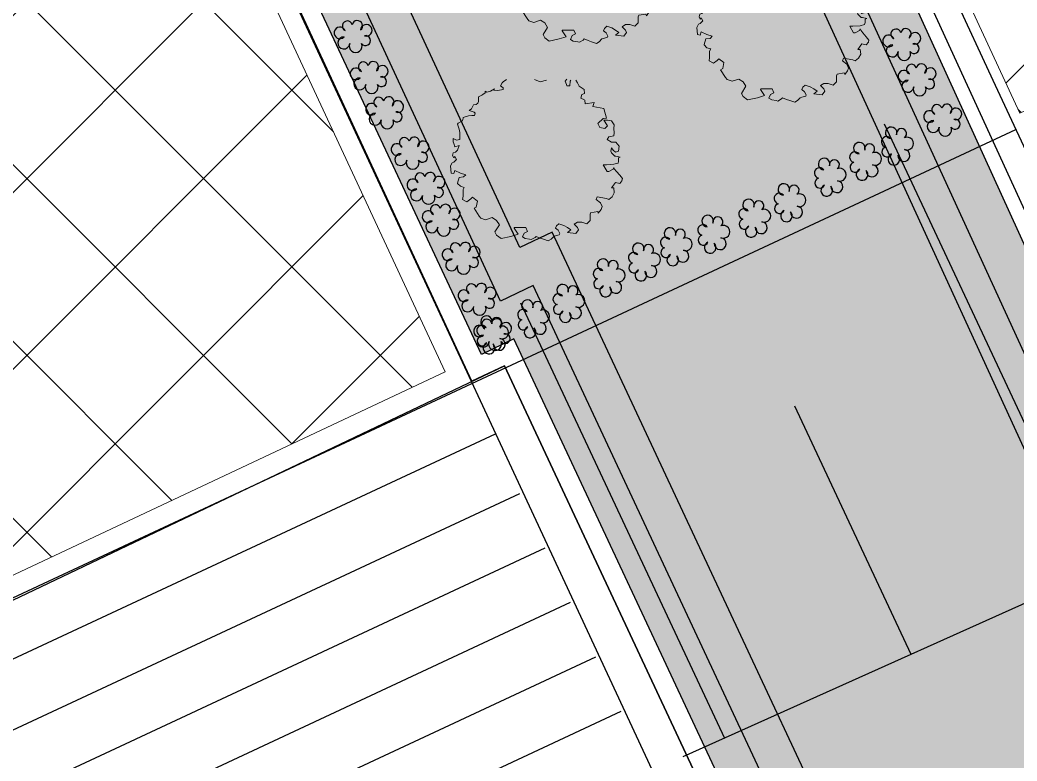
# Model space of a CAD drawing. Header units: millimetres. Extents: x 5637 to 6048, y 3385 to 3927.
# Drawn here: x 5872.803 to 5877.791, y 3602.655 to 3606.36 of the extents above; entities that cross this region are included whole.
import ezdxf

# ---------------------------------------------------------------- set-up
doc = ezdxf.new("R2010")
doc.units = ezdxf.units.MM
for name, color, linetype, lineweight in [('hatch', 253, 'Continuous', 13), ('project gr', 250, 'Continuous', 30), ('road', 19, 'Continuous', 30), ('trees new', 7, 'Continuous', 20)]:
    doc.layers.add(name, color=color, linetype=linetype, lineweight=lineweight)
doc.layers.add('plants1', color=7, linetype='Continuous', true_color=0x89ee5d)
pattern_1 = [(45, (2816.3681, -1263.7476), (-0.265165043, 0.265165043), []), (135, (2816.3681, -1263.7476), (-0.79549513, 0.265165043), [0.9375, -0.5625])]
pattern_2 = [(45, (2816.3681, -1263.7476), (-0.44194174, 0.44194174), []), (135, (2816.3681, -1263.7476), (-0.44194174, -0.44194174), [])]

# ---------------------------------------------------------------- blocks, each defined once
blk = doc.blocks.new('кк')
at = {"layer": 'trees new', "lineweight": 20}
h = blk.add_hatch(color=20, dxfattribs=at)
h.set_gradient(color1=(244, 26, 106), rotation=225, one_color=1, tint=1, name='SPHERICAL')
h.paths.add_polyline_path([(2711.9807, 4656.4819), (2711.9889, 4656.4709), (2711.9999, 4656.4599), (2712.0164, 4656.4654), (2712.0191, 4656.4901), (2712.0026, 4656.5094), (2711.9807, 4656.5094), (2711.9587, 4656.5231), (2711.9669, 4656.5368), (2711.9916, 4656.5423), (2711.9944, 4656.5561), (2711.9916, 4656.5781), (2711.9944, 4656.5973), (2711.9807, 4656.6166), (2711.9614, 4656.6193), (2711.9422, 4656.6193), (2711.9614, 4656.5918), (2711.9477, 4656.5781), (2711.9229, 4656.5836), (2711.9119, 4656.6028), (2711.9394, 4656.6276), (2711.9559, 4656.6303), (2711.942, 4656.6778), (2711.8879, 4656.6888), (2711.8934, 4656.708), (2711.8497, 4656.7012), (2711.8469, 4656.7206), (2711.8267, 4656.7293), (2711.8322, 4656.7485), (2711.846, 4656.754), (2711.8432, 4656.7732), (2711.8185, 4656.7897), (2711.8102, 4656.8062), (2711.802, 4656.82), (2711.7772, 4656.82), (2711.7745, 4656.8145), (2711.7717, 4656.7925), (2711.758, 4656.7925), (2711.7552, 4656.798), (2711.7497, 4656.8145), (2711.758, 4656.8255), (2711.7442, 4656.842), (2711.7195, 4656.8475), (2711.7113, 4656.842), (2711.7003, 4656.8447), (2711.6865, 4656.8585), (2711.6673, 4656.8557), (2711.6563, 4656.82), (2711.6233, 4656.8117), (2711.5958, 4656.8227), (2711.5903, 4656.831), (2711.5601, 4656.8475), (2711.5463, 4656.8475), (2711.5298, 4656.8447), (2711.5298, 4656.842), (2711.5408, 4656.8255), (2711.5436, 4656.8227), (2711.5188, 4656.8282), (2711.5106, 4656.831), (2711.4968, 4656.8282), (2711.4831, 4656.831), (2711.4776, 4656.8255), (2711.4639, 4656.8227), (2711.4584, 4656.8227), (2711.4556, 4656.8227), (2711.4391, 4656.8117), (2711.4336, 4656.8062), (2711.4254, 4656.7925), (2711.4391, 4656.7815), (2711.4391, 4656.7732), (2711.4116, 4656.7677), (2711.3924, 4656.7705), (2711.3951, 4656.776), (2711.3759, 4656.765), (2711.3567, 4656.7595), (2711.3484, 4656.765), (2711.3484, 4656.7568), (2711.3374, 4656.7485), (2711.3319, 4656.7458), (2711.3154, 4656.7375), (2711.3154, 4656.7238), (2711.3154, 4656.7128), (2711.3127, 4656.7045), (2711.3044, 4656.699), (2711.2907, 4656.6963), (2711.2797, 4656.677), (2711.2687, 4656.6688), (2711.2934, 4656.6605), (2711.2989, 4656.655), (2711.2962, 4656.644), (2711.2824, 4656.644), (2711.2659, 4656.6413), (2711.2385, 4656.6331), (2711.2385, 4656.6303), (2711.2357, 4656.6166), (2711.2137, 4656.6056), (2711.211, 4656.6001), (2711.2192, 4656.5753), (2711.222, 4656.5588), (2711.222, 4656.5258), (2711.222, 4656.5231), (2711.2055, 4656.5203), (2711.189, 4656.5286), (2711.189, 4656.5121), (2711.1917, 4656.5039), (2711.1972, 4656.4874), (2711.2192, 4656.4929), (2711.211, 4656.4709), (2711.2, 4656.4599), (2711.189, 4656.4571), (2711.1862, 4656.4434), (2711.1917, 4656.4324), (2711.1972, 4656.4379), (2711.2055, 4656.4241), (2711.1917, 4656.4104), (2711.1835, 4656.4076), (2711.1752, 4656.3912), (2711.178, 4656.3554), (2711.1917, 4656.3527), (2711.1972, 4656.3692), (2711.2247, 4656.3554), (2711.2522, 4656.3472), (2711.2412, 4656.3362), (2711.2192, 4656.3334), (2711.211, 4656.3059), (2711.211, 4656.3032), (2711.2247, 4656.2894), (2711.244, 4656.2839), (2711.2385, 4656.2729), (2711.2385, 4656.24), (2711.2357, 4656.2235), (2711.2577, 4656.2125), (2711.2769, 4656.2262), (2711.2852, 4656.2345), (2711.3099, 4656.2152), (2711.3044, 4656.185), (2711.2934, 4656.1795), (2711.3182, 4656.141), (2711.3264, 4656.13), (2711.3512, 4656.1218), (2711.3841, 4656.1328), (2711.4061, 4656.119), (2711.4199, 4656.097), (2711.3979, 4656.0613), (2711.4061, 4656.0448), (2711.4281, 4656.0283), (2711.4776, 4656.0393), (2711.5133, 4656.0503), (2711.4939, 4656.0805), (2711.4941, 4656.0833), (2711.5518, 4656.0833), (2711.5601, 4656.064), (2711.5436, 4656.0558), (2711.5353, 4656.0365), (2711.5491, 4656.0283), (2711.5711, 4656.0255), (2711.5793, 4656.0228), (2711.5986, 4656.0338), (2711.6041, 4656.0393), (2711.6233, 4656.031), (2711.6398, 4656.0255), (2711.6645, 4656.0173), (2711.6783, 4656.0255), (2711.692, 4656.0393), (2711.7003, 4656.042), (2711.7195, 4656.0475), (2711.7223, 4656.053), (2711.714, 4656.0695), (2711.7003, 4656.0805), (2711.7058, 4656.0915), (2711.7168, 4656.1025), (2711.7415, 4656.0943), (2711.7607, 4656.0833), (2711.7772, 4656.0723), (2711.7607, 4656.0585), (2711.802, 4656.053), (2711.8157, 4656.0723), (2711.8102, 4656.0833), (2711.7937, 4656.0998), (2711.8102, 4656.1108), (2711.8322, 4656.1108), (2711.857, 4656.1025), (2711.8734, 4656.119), (2711.8734, 4656.1492), (2711.8762, 4656.1575), (2711.9119, 4656.163), (2711.9147, 4656.1547), (2711.9284, 4656.174), (2711.9339, 4656.1877), (2711.9257, 4656.207), (2711.9037, 4656.2235), (2711.9092, 4656.2372), (2711.9559, 4656.229), (2711.9669, 4656.2235), (2711.9834, 4656.2372), (2711.9944, 4656.2565), (2711.9916, 4656.2812), (2711.9807, 4656.2812), (2711.9999, 4656.3087), (2712.0219, 4656.3032), (2712.0329, 4656.3169), (2712.0356, 4656.3279), (2712.0219, 4656.3444), (2712.0054, 4656.3637), (2711.9944, 4656.3774), (2711.9916, 4656.3829), (2711.9889, 4656.3747), (2711.9669, 4656.3637), (2711.9587, 4656.3637), (2711.9394, 4656.3966), (2711.9559, 4656.3966), (2711.9916, 4656.3994), (2712.0136, 4656.4049), (2712.0164, 4656.4159), (2712.0164, 4656.4324), (2712.0246, 4656.4351), (2712.0026, 4656.4406), (2711.9971, 4656.4406), (2711.9807, 4656.4571), (2711.9779, 4656.4654)])
edge = h.paths.add_edge_path()
edge.add_line((2711.244, 4656.2839), (2711.2385, 4656.2729))
edge.add_line((2711.2385, 4656.2729), (2711.2385, 4656.24))
edge.add_line((2711.5298, 4656.8447), (2711.5298, 4656.842))
edge.add_line((2711.5463, 4656.8475), (2711.5298, 4656.8447))
edge.add_line((2711.5601, 4656.8475), (2711.5463, 4656.8475))
edge.add_line((2711.5903, 4656.831), (2711.5601, 4656.8475))
edge.add_line((2711.5958, 4656.8227), (2711.5903, 4656.831))
edge.add_line((2711.6233, 4656.8117), (2711.5958, 4656.8227))
edge.add_line((2711.5106, 4656.831), (2711.4968, 4656.8282))
edge.add_line((2711.5188, 4656.8282), (2711.5106, 4656.831))
edge.add_line((2711.5436, 4656.8227), (2711.5188, 4656.8282))
edge.add_line((2711.5408, 4656.8255), (2711.5436, 4656.8227))
edge.add_line((2711.5298, 4656.842), (2711.5408, 4656.8255))
edge.add_line((2711.4556, 4656.8227), (2711.4391, 4656.8117))
edge.add_line((2711.4391, 4656.8117), (2711.4336, 4656.8062))
edge.add_line((2711.4336, 4656.8062), (2711.4254, 4656.7925))
edge.add_line((2711.4254, 4656.7925), (2711.4391, 4656.7815))
edge.add_line((2711.4391, 4656.7815), (2711.4391, 4656.7732))
edge.add_line((2711.4391, 4656.7732), (2711.4116, 4656.7677))
edge.add_line((2711.4116, 4656.7677), (2711.3924, 4656.7705))
edge.add_line((2711.3924, 4656.7705), (2711.3951, 4656.776))
edge.add_line((2711.3951, 4656.776), (2711.3759, 4656.765))
edge.add_line((2711.3759, 4656.765), (2711.3567, 4656.7595))
edge.add_line((2711.3484, 4656.765), (2711.3484, 4656.7568))
edge.add_line((2711.3484, 4656.7568), (2711.3374, 4656.7485))
edge.add_line((2711.3374, 4656.7485), (2711.3319, 4656.7458))
edge.add_line((2711.3319, 4656.7458), (2711.3154, 4656.7375))
edge.add_line((2711.3154, 4656.7375), (2711.3154, 4656.7238))
edge.add_line((2711.3154, 4656.7238), (2711.3154, 4656.7128))
edge.add_line((2711.3154, 4656.7128), (2711.3127, 4656.7045))
edge.add_line((2711.3127, 4656.7045), (2711.3044, 4656.699))
edge.add_line((2711.3044, 4656.699), (2711.2907, 4656.6963))
edge.add_line((2711.2907, 4656.6963), (2711.2797, 4656.677))
edge.add_line((2711.2797, 4656.677), (2711.2687, 4656.6688))
edge.add_line((2711.4776, 4656.8255), (2711.4639, 4656.8227))
edge.add_line((2711.4639, 4656.8227), (2711.4584, 4656.8227))
edge.add_line((2711.4584, 4656.8227), (2711.4556, 4656.8227))
edge.add_line((2711.3567, 4656.7595), (2711.3484, 4656.765))
edge.add_line((2711.4831, 4656.831), (2711.4776, 4656.8255))
edge.add_line((2711.2934, 4656.6605), (2711.2989, 4656.655))
edge.add_line((2711.2687, 4656.6688), (2711.2934, 4656.6605))
edge.add_line((2711.2824, 4656.644), (2711.2659, 4656.6413))
edge.add_line((2711.2962, 4656.644), (2711.2824, 4656.644))
edge.add_line((2711.2989, 4656.655), (2711.2962, 4656.644))
edge.add_line((2711.1835, 4656.4076), (2711.1752, 4656.3912))
edge.add_line((2711.1752, 4656.3912), (2711.178, 4656.3554))
edge.add_line((2711.1917, 4656.4104), (2711.1835, 4656.4076))
edge.add_line((2711.178, 4656.3554), (2711.1917, 4656.3527))
edge.add_line((2711.1917, 4656.3527), (2711.1972, 4656.3692))
edge.add_line((2711.1972, 4656.3692), (2711.2247, 4656.3554))
edge.add_line((2711.2412, 4656.3362), (2711.2192, 4656.3334))
edge.add_line((2711.2192, 4656.3334), (2711.211, 4656.3059))
edge.add_line((2711.211, 4656.3059), (2711.211, 4656.3032))
edge.add_line((2711.211, 4656.3032), (2711.2247, 4656.2894))
edge.add_line((2711.2055, 4656.4241), (2711.1917, 4656.4104))
edge.add_line((2711.1972, 4656.4379), (2711.2055, 4656.4241))
edge.add_line((2711.1917, 4656.4324), (2711.1972, 4656.4379))
edge.add_line((2711.1862, 4656.4434), (2711.1917, 4656.4324))
edge.add_line((2711.189, 4656.4571), (2711.1862, 4656.4434))
edge.add_line((2711.2, 4656.4599), (2711.189, 4656.4571))
edge.add_line((2711.211, 4656.4709), (2711.2, 4656.4599))
edge.add_line((2711.2192, 4656.4929), (2711.211, 4656.4709))
edge.add_line((2711.1972, 4656.4874), (2711.2192, 4656.4929))
edge.add_line((2711.1917, 4656.5039), (2711.1972, 4656.4874))
edge.add_line((2711.189, 4656.5121), (2711.1917, 4656.5039))
edge.add_line((2711.189, 4656.5286), (2711.189, 4656.5121))
edge.add_line((2711.2055, 4656.5203), (2711.189, 4656.5286))
edge.add_line((2711.222, 4656.5231), (2711.2055, 4656.5203))
edge.add_line((2711.222, 4656.5258), (2711.222, 4656.5231))
edge.add_line((2711.222, 4656.5588), (2711.222, 4656.5258))
edge.add_line((2711.2192, 4656.5753), (2711.222, 4656.5588))
edge.add_line((2711.211, 4656.6001), (2711.2192, 4656.5753))
edge.add_line((2711.2137, 4656.6056), (2711.211, 4656.6001))
edge.add_line((2711.2357, 4656.6166), (2711.2137, 4656.6056))
edge.add_line((2711.2385, 4656.6303), (2711.2357, 4656.6166))
edge.add_line((2711.2247, 4656.3554), (2711.2522, 4656.3472))
edge.add_line((2711.2522, 4656.3472), (2711.2412, 4656.3362))
edge.add_line((2711.2385, 4656.6331), (2711.2385, 4656.6303))
edge.add_line((2711.2659, 4656.6413), (2711.2385, 4656.6331))
edge.add_line((2711.4968, 4656.8282), (2711.4831, 4656.831))
edge.add_line((2711.5711, 4656.0255), (2711.5793, 4656.0228))
edge.add_line((2711.5793, 4656.0228), (2711.5986, 4656.0338))
edge.add_line((2711.5986, 4656.0338), (2711.6041, 4656.0393))
edge.add_line((2711.5491, 4656.0283), (2711.5711, 4656.0255))
edge.add_line((2711.5353, 4656.0365), (2711.5491, 4656.0283))
edge.add_line((2711.5436, 4656.0558), (2711.5353, 4656.0365))
edge.add_line((2711.5601, 4656.064), (2711.5436, 4656.0558))
edge.add_line((2711.5518, 4656.0833), (2711.5601, 4656.064))
edge.add_line((2711.2577, 4656.2125), (2711.2769, 4656.2262))
edge.add_line((2711.2769, 4656.2262), (2711.2852, 4656.2345))
edge.add_line((2711.2852, 4656.2345), (2711.3099, 4656.2152))
edge.add_line((2711.3099, 4656.2152), (2711.3044, 4656.185))
edge.add_line((2711.3044, 4656.185), (2711.2934, 4656.1795))
edge.add_line((2711.2934, 4656.1795), (2711.3182, 4656.141))
edge.add_line((2711.3182, 4656.141), (2711.3264, 4656.13))
edge.add_line((2711.4061, 4656.0448), (2711.4281, 4656.0283))
edge.add_line((2711.3979, 4656.0613), (2711.4061, 4656.0448))
edge.add_line((2711.4199, 4656.097), (2711.3979, 4656.0613))
edge.add_line((2711.4061, 4656.119), (2711.4199, 4656.097))
edge.add_line((2711.3841, 4656.1328), (2711.4061, 4656.119))
edge.add_line((2711.3512, 4656.1218), (2711.3841, 4656.1328))
edge.add_line((2711.3264, 4656.13), (2711.3512, 4656.1218))
edge.add_line((2711.4281, 4656.0283), (2711.4776, 4656.0393))
edge.add_line((2711.2385, 4656.24), (2711.2357, 4656.2235))
edge.add_line((2711.2357, 4656.2235), (2711.2577, 4656.2125))
edge.add_line((2711.5133, 4656.0503), (2711.4939, 4656.0805))
edge.add_line((2711.4939, 4656.0805), (2711.4941, 4656.0833))
edge.add_line((2711.4941, 4656.0833), (2711.5518, 4656.0833))
edge.add_line((2711.4776, 4656.0393), (2711.5133, 4656.0503))
edge.add_line((2711.2247, 4656.2894), (2711.244, 4656.2839))
at = {"layer": 'trees new', "color": 6, "lineweight": 20}
for p, q in [((2711.4336, 4656.8062), (2711.4254, 4656.7925)), ((2711.4254, 4656.7925), (2711.4391, 4656.7815)), ((2711.4391, 4656.8117), (2711.4336, 4656.8062)), ((2711.4556, 4656.8227), (2711.4391, 4656.8117)), ((2711.4391, 4656.7815), (2711.4391, 4656.7732)), ((2711.6233, 4656.8117), (2711.5958, 4656.8227)), ((2711.6563, 4656.82), (2711.6233, 4656.8117)), ((2711.7497, 4656.8145), (2711.758, 4656.8255)), ((2711.7552, 4656.798), (2711.7497, 4656.8145)), ((2711.758, 4656.7925), (2711.7552, 4656.798)), ((2711.7717, 4656.7925), (2711.758, 4656.7925)), ((2711.7745, 4656.8145), (2711.7717, 4656.7925)), ((2711.7772, 4656.82), (2711.7745, 4656.8145)), ((2711.8102, 4656.8062), (2711.802, 4656.82)), ((2711.8185, 4656.7897), (2711.8102, 4656.8062)), ((2711.8432, 4656.7732), (2711.8185, 4656.7897)), ((2711.3319, 4656.7458), (2711.3154, 4656.7375)), ((2711.3154, 4656.7375), (2711.3154, 4656.7238)), ((2711.3374, 4656.7485), (2711.3319, 4656.7458)), ((2711.3484, 4656.7568), (2711.3374, 4656.7485)), ((2711.3567, 4656.7595), (2711.3484, 4656.765)), ((2711.3484, 4656.765), (2711.3484, 4656.7568)), ((2711.3759, 4656.765), (2711.3567, 4656.7595)), ((2711.3951, 4656.776), (2711.3759, 4656.765)), ((2711.3924, 4656.7705), (2711.3951, 4656.776)), ((2711.4116, 4656.7677), (2711.3924, 4656.7705)), ((2711.4391, 4656.7732), (2711.4116, 4656.7677)), ((2711.8267, 4656.7293), (2711.8322, 4656.7485)), ((2711.8322, 4656.7485), (2711.846, 4656.754)), ((2711.846, 4656.754), (2711.8432, 4656.7732)), ((2711.2907, 4656.6963), (2711.2797, 4656.677)), ((2711.3044, 4656.699), (2711.2907, 4656.6963)), ((2711.3127, 4656.7045), (2711.3044, 4656.699)), ((2711.3154, 4656.7128), (2711.3127, 4656.7045)), ((2711.3154, 4656.7238), (2711.3154, 4656.7128)), ((2711.846, 4656.721), (2711.8267, 4656.7293)), ((2711.8497, 4656.7012), (2711.8469, 4656.7205)), ((2711.8934, 4656.708), (2711.8497, 4656.7012)), ((2711.8879, 4656.6888), (2711.8934, 4656.708)), ((2711.942, 4656.6778), (2711.8879, 4656.6888)), ((2711.2659, 4656.6413), (2711.2385, 4656.6331)), ((2711.2385, 4656.6331), (2711.2385, 4656.6303)), ((2711.2824, 4656.644), (2711.2659, 4656.6413)), ((2711.2797, 4656.677), (2711.2687, 4656.6688)), ((2711.2687, 4656.6688), (2711.2934, 4656.6605)), ((2711.2962, 4656.644), (2711.2824, 4656.644)), ((2711.2934, 4656.6605), (2711.2989, 4656.655)), ((2711.2989, 4656.655), (2711.2962, 4656.644)), ((2711.9559, 4656.6303), (2711.942, 4656.6778)), ((2711.2137, 4656.6056), (2711.211, 4656.6001)), ((2711.211, 4656.6001), (2711.2192, 4656.5753)), ((2711.2357, 4656.6166), (2711.2137, 4656.6056)), ((2711.2385, 4656.6303), (2711.2357, 4656.6166)), ((2711.9119, 4656.6028), (2711.9394, 4656.6276)), ((2711.9229, 4656.5836), (2711.9119, 4656.6028)), ((2711.9477, 4656.5781), (2711.9229, 4656.5836)), ((2711.9394, 4656.6276), (2711.9559, 4656.6303)), ((2711.9422, 4656.6193), (2711.9614, 4656.5918)), ((2711.9614, 4656.6193), (2711.9422, 4656.6193)), ((2711.9614, 4656.5918), (2711.9477, 4656.5781)), ((2711.9807, 4656.6166), (2711.9614, 4656.6193)), ((2711.9944, 4656.5973), (2711.9807, 4656.6166)), ((2711.9916, 4656.5781), (2711.9944, 4656.5973)), ((2711.2192, 4656.5753), (2711.222, 4656.5588)), ((2711.222, 4656.5588), (2711.222, 4656.5258)), ((2711.9587, 4656.5231), (2711.9669, 4656.5368)), ((2711.9669, 4656.5368), (2711.9916, 4656.5423)), ((2711.9944, 4656.5561), (2711.9916, 4656.5781)), ((2711.9916, 4656.5423), (2711.9944, 4656.5561)), ((2711.2055, 4656.5203), (2711.189, 4656.5286)), ((2711.189, 4656.5286), (2711.189, 4656.5121)), ((2711.189, 4656.5121), (2711.1917, 4656.5039)), ((2711.1917, 4656.5039), (2711.1972, 4656.4874)), ((2711.1972, 4656.4874), (2711.2192, 4656.4929)), ((2711.222, 4656.5231), (2711.2055, 4656.5203)), ((2711.2192, 4656.4929), (2711.211, 4656.4709)), ((2711.222, 4656.5258), (2711.222, 4656.5231)), ((2711.9807, 4656.5094), (2711.9587, 4656.5231)), ((2711.9779, 4656.4654), (2711.9807, 4656.4819)), ((2712.0026, 4656.5094), (2711.9807, 4656.5094)), ((2711.9807, 4656.4819), (2711.9889, 4656.4709)), ((2712.0191, 4656.4901), (2712.0026, 4656.5094)), ((2712.0164, 4656.4654), (2712.0191, 4656.4901)), ((2711.189, 4656.4571), (2711.1862, 4656.4434)), ((2711.1862, 4656.4434), (2711.1917, 4656.4324)), ((2711.2, 4656.4599), (2711.189, 4656.4571)), ((2711.1917, 4656.4324), (2711.1972, 4656.4379)), ((2711.1972, 4656.4379), (2711.2055, 4656.4241)), ((2711.211, 4656.4709), (2711.2, 4656.4599)), ((2711.9807, 4656.4571), (2711.9779, 4656.4654)), ((2711.9971, 4656.4406), (2711.9807, 4656.4571)), ((2711.9889, 4656.4709), (2711.9999, 4656.4599)), ((2712.0026, 4656.4406), (2711.9971, 4656.4406)), ((2711.9999, 4656.4599), (2712.0164, 4656.4654)), ((2712.0246, 4656.4351), (2712.0026, 4656.4406)), ((2712.0164, 4656.4324), (2712.0246, 4656.4351)), ((2712.0164, 4656.4159), (2712.0164, 4656.4324)), ((2711.1835, 4656.4076), (2711.1752, 4656.3912)), ((2711.1752, 4656.3912), (2711.178, 4656.3554)), ((2711.1917, 4656.4104), (2711.1835, 4656.4076)), ((2711.2055, 4656.4241), (2711.1917, 4656.4104)), ((2711.9587, 4656.3637), (2711.9394, 4656.3966)), ((2711.9394, 4656.3966), (2711.9559, 4656.3966)), ((2711.9559, 4656.3966), (2711.9916, 4656.3994)), ((2711.9916, 4656.3829), (2711.9889, 4656.3747)), ((2711.9916, 4656.3994), (2712.0136, 4656.4049)), ((2711.9944, 4656.3774), (2711.9916, 4656.3829)), ((2712.0136, 4656.4049), (2712.0164, 4656.4159)), ((2711.178, 4656.3554), (2711.1917, 4656.3527)), ((2711.1917, 4656.3527), (2711.1972, 4656.3692)), ((2711.1972, 4656.3692), (2711.2247, 4656.3554)), ((2711.2192, 4656.3334), (2711.211, 4656.3059)), ((2711.2412, 4656.3362), (2711.2192, 4656.3334)), ((2711.2247, 4656.3554), (2711.2522, 4656.3472)), ((2711.2522, 4656.3472), (2711.2412, 4656.3362)), ((2711.9669, 4656.3637), (2711.9587, 4656.3637)), ((2711.9889, 4656.3747), (2711.9669, 4656.3637)), ((2712.0054, 4656.3637), (2711.9944, 4656.3774)), ((2712.0219, 4656.3444), (2712.0054, 4656.3637)), ((2712.0356, 4656.3279), (2712.0219, 4656.3444)), ((2711.211, 4656.3059), (2711.211, 4656.3032)), ((2711.211, 4656.3032), (2711.2247, 4656.2894)), ((2711.2247, 4656.2894), (2711.244, 4656.2839)), ((2711.244, 4656.2839), (2711.2385, 4656.2729)), ((2711.9807, 4656.2812), (2711.9999, 4656.3087)), ((2711.9999, 4656.3087), (2712.0219, 4656.3032)), ((2712.0219, 4656.3032), (2712.0329, 4656.3169)), ((2712.0329, 4656.3169), (2712.0356, 4656.3279)), ((2711.2385, 4656.24), (2711.2357, 4656.2235)), ((2711.2385, 4656.2729), (2711.2385, 4656.24)), ((2711.2769, 4656.2262), (2711.2852, 4656.2345)), ((2711.2852, 4656.2345), (2711.3099, 4656.2152)), ((2711.9037, 4656.2235), (2711.9092, 4656.2372)), ((2711.9092, 4656.2372), (2711.9559, 4656.229)), ((2711.9669, 4656.2235), (2711.9834, 4656.2372)), ((2711.9916, 4656.2812), (2711.9807, 4656.2812)), ((2711.9834, 4656.2372), (2711.9944, 4656.2565)), ((2711.9944, 4656.2565), (2711.9916, 4656.2812)), ((2711.2357, 4656.2235), (2711.2577, 4656.2125)), ((2711.2577, 4656.2125), (2711.2769, 4656.2262)), ((2711.3044, 4656.185), (2711.2934, 4656.1795)), ((2711.3099, 4656.2152), (2711.3044, 4656.185)), ((2711.9257, 4656.207), (2711.9037, 4656.2235)), ((2711.9339, 4656.1877), (2711.9257, 4656.207)), ((2711.9284, 4656.174), (2711.9339, 4656.1877)), ((2711.9559, 4656.229), (2711.9669, 4656.2235)), ((2711.2934, 4656.1795), (2711.3182, 4656.141)), ((2711.3182, 4656.141), (2711.3264, 4656.13)), ((2711.3512, 4656.1218), (2711.3841, 4656.1328)), ((2711.3841, 4656.1328), (2711.4061, 4656.119)), ((2711.8734, 4656.1492), (2711.8762, 4656.1575)), ((2711.8734, 4656.119), (2711.8734, 4656.1492)), ((2711.8762, 4656.1575), (2711.9119, 4656.163)), ((2711.9119, 4656.163), (2711.9147, 4656.1547)), ((2711.9147, 4656.1547), (2711.9284, 4656.174)), ((2711.3264, 4656.13), (2711.3512, 4656.1218)), ((2711.4199, 4656.097), (2711.3979, 4656.0613)), ((2711.4061, 4656.119), (2711.4199, 4656.097)), ((2711.4939, 4656.0805), (2711.4941, 4656.0833)), ((2711.4941, 4656.0833), (2711.5518, 4656.0833)), ((2711.5518, 4656.0833), (2711.5601, 4656.064)), ((2711.7003, 4656.0805), (2711.7058, 4656.0915)), ((2711.7058, 4656.0915), (2711.7168, 4656.1025)), ((2711.7168, 4656.1025), (2711.7415, 4656.0943)), ((2711.7415, 4656.0943), (2711.7607, 4656.0833)), ((2711.7607, 4656.0833), (2711.7772, 4656.0723)), ((2711.7937, 4656.0998), (2711.8102, 4656.1108)), ((2711.8102, 4656.0833), (2711.7937, 4656.0998)), ((2711.8102, 4656.1108), (2711.8322, 4656.1108)), ((2711.8157, 4656.0723), (2711.8102, 4656.0833)), ((2711.8322, 4656.1108), (2711.857, 4656.1025)), ((2711.857, 4656.1025), (2711.8734, 4656.119)), ((2711.3979, 4656.0613), (2711.4061, 4656.0448)), ((2711.4061, 4656.0448), (2711.4281, 4656.0283)), ((2711.4281, 4656.0283), (2711.4776, 4656.0393)), ((2711.4776, 4656.0393), (2711.5133, 4656.0503)), ((2711.5133, 4656.0503), (2711.4939, 4656.0805)), ((2711.5436, 4656.0558), (2711.5353, 4656.0365)), ((2711.5353, 4656.0365), (2711.5491, 4656.0283)), ((2711.5601, 4656.064), (2711.5436, 4656.0558)), ((2711.5793, 4656.0228), (2711.5986, 4656.0338)), ((2711.5986, 4656.0338), (2711.6041, 4656.0393)), ((2711.6041, 4656.0393), (2711.6233, 4656.031)), ((2711.6783, 4656.0255), (2711.692, 4656.0393)), ((2711.692, 4656.0393), (2711.7003, 4656.042)), ((2711.714, 4656.0695), (2711.7003, 4656.0805)), ((2711.7003, 4656.042), (2711.7195, 4656.0475)), ((2711.7223, 4656.053), (2711.714, 4656.0695)), ((2711.7195, 4656.0475), (2711.7223, 4656.053)), ((2711.7772, 4656.0723), (2711.7607, 4656.0585)), ((2711.7607, 4656.0585), (2711.802, 4656.053)), ((2711.802, 4656.053), (2711.8157, 4656.0723)), ((2711.5491, 4656.0283), (2711.5711, 4656.0255)), ((2711.5711, 4656.0255), (2711.5793, 4656.0228)), ((2711.6233, 4656.031), (2711.6398, 4656.0255)), ((2711.6398, 4656.0255), (2711.6645, 4656.0173)), ((2711.6645, 4656.0173), (2711.6783, 4656.0255))]:
    blk.add_line(p, q, dxfattribs=at)
blk = doc.blocks.new('21554')
at = {"layer": 'trees new', "color": 2, "lineweight": 30}
for centre, radius, start, end in [((3065.0143, 4930.5339), 0.0252, 15.4185, 246.5773), ((3065.0644, 4930.535), 0.0264, 307.6094, 167.7322), ((3065.1094, 4930.5127), 0.0289, 249.9235, 177.3258), ((3064.9775, 4930.4994), 0.0291, 22.9437, 315.792), ((3064.9963, 4930.4492), 0.03, 85.9567, 354.9094), ((3065.0558, 4930.4342), 0.0322, 157.3541, 23.1592), ((3065.1057, 4930.4614), 0.025, 215.6462, 104.4063), ((3065.135, 4930.118), 0.0291, 22.9437, 315.792), ((3065.1719, 4930.1525), 0.0252, 15.4185, 246.5773), ((3065.222, 4930.1536), 0.0264, 307.6094, 167.7322), ((3065.267, 4930.1313), 0.0289, 249.9235, 177.3258), ((3065.1538, 4930.0678), 0.03, 85.9567, 354.9094), ((3065.2633, 4930.08), 0.025, 215.6462, 104.4063), ((3065.2134, 4930.0527), 0.0322, 157.3541, 23.1592), ((3065.2625, 4929.9165), 0.0291, 22.9437, 315.792), ((3065.2994, 4929.951), 0.0252, 15.4185, 246.5773), ((3065.3495, 4929.9521), 0.0264, 307.6094, 167.7322), ((3065.3945, 4929.9298), 0.0289, 249.9235, 177.3258), ((3065.2813, 4929.8663), 0.03, 85.9567, 354.9094), ((3065.3908, 4929.8784), 0.025, 215.6462, 104.4063), ((3065.3409, 4929.8512), 0.0322, 157.3541, 23.1592)]:
    blk.add_arc(centre, radius, start, end, dxfattribs=at)
at = {"layer": 'trees new', "color": 11, "lineweight": 30}
for centre, radius, start, end in [((3065.0944, 4930.329), 0.0252, 15.4185, 246.5773), ((3065.1445, 4930.3301), 0.0264, 307.6094, 167.7322), ((3065.0576, 4930.2945), 0.0291, 22.9437, 315.792), ((3065.1895, 4930.3078), 0.0289, 249.9235, 177.3258), ((3065.0763, 4930.2443), 0.03, 85.9567, 354.9094), ((3065.1359, 4930.2292), 0.0322, 157.3541, 23.1592), ((3065.1858, 4930.2564), 0.025, 215.6462, 104.4063), ((3065.3787, 4929.7747), 0.0252, 15.4185, 246.5773), ((3065.4288, 4929.7758), 0.0264, 307.6094, 167.7322), ((3065.3419, 4929.7402), 0.0291, 22.9437, 315.792), ((3065.4738, 4929.7535), 0.0289, 249.9235, 177.3258), ((3065.3606, 4929.69), 0.03, 85.9567, 354.9094), ((3065.4701, 4929.7022), 0.025, 215.6462, 104.4063), ((3065.4202, 4929.6749), 0.0322, 157.3541, 23.1592), ((3065.455, 4929.6153), 0.0252, 15.4185, 246.5773), ((3065.5051, 4929.6164), 0.0264, 307.6094, 167.7322), ((3065.4182, 4929.5809), 0.0291, 22.9437, 315.792), ((3065.5501, 4929.5942), 0.0289, 249.9235, 177.3258), ((3065.4369, 4929.5306), 0.03, 85.9567, 354.9094), ((3065.5464, 4929.5428), 0.025, 215.6462, 104.4063), ((3065.4965, 4929.5156), 0.0322, 157.3541, 23.1592)]:
    blk.add_arc(centre, radius, start, end, dxfattribs=at)

msp = doc.modelspace()

# ---------------------------------------------------------------- hatches: boundary and pattern name
at = {"layer": 'hatch', "true_color": 0xfacfb6}
h = msp.add_hatch(dxfattribs=at)
h.set_pattern_fill('ANSI37', color=254, scale=5, style=0)
h.set_pattern_definition(pattern_2)
edge = h.paths.add_edge_path()
edge.add_line((5878.8295, 3678.6712), (5875.8027, 3683.3214))
edge.add_line((5875.8027, 3683.3214), (5872.5155, 3685.988))
edge.add_line((5872.5155, 3685.988), (5856.7843, 3692.7264))
edge.add_line((5856.7843, 3692.7264), (5853.8989, 3685.8212))
edge.add_line((5853.8989, 3685.8212), (5870.7494, 3641.3409))
edge.add_line((5870.7494, 3641.3409), (5871.5542, 3641.7093))
edge.add_line((5871.5542, 3641.7093), (5872.192, 3640.5754))
edge.add_line((5872.192, 3640.5754), (5875.6393, 3632.8009))
edge.add_line((5875.6393, 3632.8009), (5874.822, 3632.4268))
edge.add_line((5874.822, 3632.4268), (5874.9469, 3632.154))
edge.add_line((5874.9469, 3632.154), (5869.9939, 3629.8869))
edge.add_line((5869.9939, 3629.8869), (5880.5117, 3607.1852))
edge.add_line((5880.5117, 3607.1852), (5890.723, 3611.96))
edge.add_line((5890.723, 3611.96), (5892.6631, 3611.3532))
edge.add_line((5892.6631, 3611.3532), (5903.0296, 3607.8385))
edge.add_line((5903.0296, 3607.8385), (5904.5208, 3604.7023))
edge.add_line((5904.5208, 3604.7023), (5908.0777, 3597.4175))
edge.add_line((5908.0777, 3597.4175), (5909.0348, 3595.2746))
edge.add_line((5909.0348, 3595.2746), (5900.4428, 3591.0189))
edge.add_line((5900.4428, 3591.0189), (5903.8821, 3583.6446))
edge.add_line((5903.8821, 3583.6446), (5910.2738, 3586.625))
edge.add_line((5910.2738, 3586.625), (5909.6971, 3591.4839))
edge.add_line((5909.6971, 3591.4839), (5920.3182, 3596.6804))
edge.add_line((5920.3182, 3596.6804), (5924.1395, 3594.6742))
edge.add_line((5924.1395, 3594.6742), (5930.8227, 3597.7949))
edge.add_line((5930.8227, 3597.7949), (5929.9819, 3599.6868))
edge.add_line((5929.9819, 3599.6868), (5928.8103, 3600.0567))
edge.add_line((5928.8103, 3600.0567), (5928.9447, 3600.4702))
edge.add_line((5928.9447, 3600.4702), (5924.2763, 3602.176))
edge.add_line((5924.2763, 3602.176), (5920.3925, 3610.8241))
edge.add_line((5920.3925, 3610.8241), (5918.6093, 3609.8848))
edge.add_line((5918.6093, 3609.8848), (5913.336, 3620.9535))
edge.add_line((5913.336, 3620.9535), (5915.3892, 3621.9361))
edge.add_line((5915.3892, 3621.9361), (5915.0404, 3622.6715))
edge.add_line((5915.0404, 3622.6715), (5889.6565, 3677.1082))
edge.add_arc((5887.9792, 3680.6191), 3.891, 203.5527, 295.535, ccw=False)
edge.add_line((5884.4124, 3679.0643), (5883.6815, 3680.7626))
edge.add_arc((5868.4219, 3709.4901), 32.5288, 288.65986, 297.97649, ccw=False)
h = msp.add_hatch(dxfattribs=at)
h.set_pattern_fill('ANSI37', color=254, scale=5, style=0)
h.set_pattern_definition(pattern_2)
h.paths.add_polyline_path([(5857.1854, 3642.706), (5860.0956, 3644.0375), (5869.1711, 3624.547), (5866.3196, 3623.2424)], flags=16)
h.paths.add_polyline_path([(5843.7566, 3685.779), (5869.7701, 3629.8938), (5880.3891, 3607.1072), (5877.8042, 3605.8937), (5870.3531, 3622.0087), (5867.4431, 3620.6773), (5874.9303, 3604.6018), (5872.3948, 3603.409), (5865.2624, 3618.5799), (5863.4441, 3617.7477), (5861.4463, 3622.1122), (5863.266, 3622.9451), (5855.0616, 3640.6347), (5853.3314, 3639.8428), (5851.3336, 3644.2073), (5853.0344, 3644.9857), (5837.5468, 3679.1332), (5838.7328, 3682.3482), (5856.0037, 3645.2445), (5858.9135, 3646.5758), (5841.2965, 3684.5166)])
at = {"layer": 'plants1'}
h = msp.add_hatch(dxfattribs=at)
h.set_pattern_fill('ANSI38', color=256, scale=3, style=0)
h.set_pattern_definition(pattern_1)
edge = h.paths.add_edge_path()
edge.add_line((5897.4055, 3740.5419), (5897.6905, 3738.9281))
edge.add_line((5897.6905, 3738.9281), (5879.9754, 3734.0867))
edge.add_line((5879.9754, 3734.0867), (5854.5437, 3722.5372))
edge.add_line((5854.5437, 3722.5372), (5855.921, 3719.5943))
edge.add_line((5855.921, 3719.5943), (5855.3036, 3719.452))
edge.add_line((5855.3036, 3719.452), (5854.4012, 3721.6353))
edge.add_line((5854.4012, 3721.6353), (5848.4646, 3718.9298))
edge.add_line((5848.4646, 3718.9298), (5850.8392, 3713.4239))
edge.add_line((5850.8392, 3713.4239), (5842.6987, 3709.94))
edge.add_line((5842.6987, 3709.94), (5839.8015, 3715.9205))
edge.add_line((5839.8015, 3715.9205), (5834.5773, 3713.5473))
edge.add_arc((5835.2577, 3712.0495), 1.6451, 114.4309, 325.875)
edge.add_line((5836.6195, 3711.1266), (5856.4717, 3702.488))
edge.add_line((5856.4717, 3702.488), (5867.0627, 3707.3769))
edge.add_arc((5873.0871, 3706.6915), 6.0633, 121.04935, 173.50922, ccw=False)
edge.add_line((5869.9599, 3711.886), (5868.63, 3714.7814))
edge.add_line((5868.63, 3714.7814), (5869.7224, 3716.2053))
edge.add_line((5869.7224, 3716.2053), (5871.9546, 3719.0057))
edge.add_line((5871.9546, 3719.0057), (5876.4399, 3722.7697))
edge.add_line((5876.4399, 3722.7697), (5878.9571, 3724.0987))
edge.add_line((5878.9571, 3724.0987), (5882.8515, 3726.0448))
edge.add_line((5882.8515, 3726.0448), (5887.4109, 3727.2789))
edge.add_line((5887.4109, 3727.2789), (5891.5903, 3727.5637))
edge.add_line((5891.5903, 3727.5637), (5894.3668, 3727.8007))
edge.add_line((5894.3668, 3727.8007), (5896.124, 3727.4685))
edge.add_line((5896.124, 3727.4685), (5897.4063, 3724.7156))
edge.add_line((5897.4063, 3724.7156), (5899.9235, 3725.0478))
edge.add_line((5899.9235, 3725.0478), (5902.5831, 3724.2884))
edge.add_line((5902.5831, 3724.2884), (5904.2929, 3722.6271))
edge.add_line((5904.2929, 3722.6271), (5905.1478, 3721.1557))
edge.add_line((5905.1478, 3721.1557), (5905.4327, 3718.8774))
edge.add_line((5905.4327, 3718.8774), (5905.0338, 3716.9956))
edge.add_line((5905.0338, 3716.9956), (5903.8052, 3714.9312))
edge.add_line((5903.8052, 3714.9312), (5902.1066, 3713.1423))
edge.add_line((5902.1066, 3713.1423), (5904.8249, 3706.6939))
edge.add_line((5904.8249, 3706.6939), (5913.6016, 3710.9508))
edge.add_line((5913.6016, 3710.9508), (5916.9891, 3704.0377))
edge.add_line((5916.9891, 3704.0377), (5916.0392, 3703.4682))
edge.add_line((5916.0392, 3703.4682), (5955.3993, 3619.7722))
edge.add_arc((5958.5141, 3621.237), 3.4421, 205.1864, 296.568)
edge.add_line((5960.0536, 3618.1584), (5960.7185, 3616.7344))
edge.add_line((5960.7185, 3616.7344), (5970.0541, 3621.1932))
edge.add_line((5970.0541, 3621.1932), (5969.5669, 3622.2232))
edge.add_line((5969.5669, 3622.2232), (5974.5169, 3624.7363))
edge.add_line((5974.5169, 3624.7363), (5976.9017, 3619.6043))
edge.add_line((5976.9017, 3619.6043), (5973.2146, 3617.8674))
edge.add_line((5973.2146, 3617.8674), (5974.5955, 3615.2006))
edge.add_line((5974.5955, 3615.2006), (5975.9448, 3615.8298))
edge.add_line((5975.9448, 3615.8298), (5983.4739, 3599.6899))
edge.add_line((5983.4739, 3599.6899), (5982.1708, 3599.0864))
edge.add_line((5982.1708, 3599.0864), (5986.4741, 3589.776))
edge.add_line((5986.4741, 3589.776), (5989.0564, 3590.7586))
edge.add_line((5989.0564, 3590.7586), (5986.2948, 3595.6711))
edge.add_line((5986.2948, 3595.6711), (5986.8254, 3610.7657))
edge.add_line((5986.8254, 3610.7657), (5987.3003, 3617.6955))
edge.add_line((5987.3003, 3617.6955), (5954.7399, 3636.972))
edge.add_line((5954.7399, 3636.972), (5927.5568, 3685.8809))
edge.add_line((5927.5568, 3685.8809), (5923.1399, 3693.6176))
edge.add_line((5923.1399, 3693.6176), (5917.569, 3703.5783))
edge.add_line((5917.569, 3703.5783), (5922.9357, 3711.0777))
edge.add_line((5922.9357, 3711.0777), (5922.7886, 3717.7434))
edge.add_line((5922.7886, 3717.7434), (5908.7781, 3729.7519))
edge.add_line((5908.7781, 3729.7519), (5898.4591, 3739.0125))
edge.add_line((5898.4591, 3739.0125), (5897.6522, 3740.2962))
edge.add_line((5897.6522, 3740.2962), (5897.0593, 3741.366))
edge.add_line((5897.0593, 3741.366), (5897.4055, 3740.5419))
h = msp.add_hatch(dxfattribs=at)
h.set_pattern_fill('ANSI38', color=256, scale=3, style=0)
h.set_pattern_definition(pattern_1)
edge = h.paths.add_edge_path()
edge.add_line((5867.34, 3539.4016), (5867.9205, 3539.0129))
edge.add_line((5867.9205, 3539.0129), (5868.3076, 3538.6455))
edge.add_line((5868.3076, 3538.6455), (5868.7519, 3538.1479))
edge.add_line((5868.7519, 3538.1479), (5869.0415, 3537.7423))
edge.add_line((5869.0415, 3537.7423), (5873.6365, 3527.954))
edge.add_line((5873.6365, 3527.954), (5903.83, 3542.0081))
edge.add_line((5903.83, 3542.0081), (5918.2915, 3541.2623))
edge.add_line((5918.2915, 3541.2623), (5941.162, 3551.495))
edge.add_line((5941.162, 3551.495), (5950.4831, 3563.8524))
edge.add_line((5950.4831, 3563.8524), (5964.2748, 3570.2305))
edge.add_line((5964.2748, 3570.2305), (5965.7412, 3570.8701))
edge.add_arc((5969.4272, 3564.866), 7.0453, 27.80089, 121.54638, ccw=False)
edge.add_arc((5969.675, 3565.2046), 6.6708, -45.77841, 26.22115, ccw=False)
edge.add_line((5974.3274, 3560.424), (5968.6933, 3565.0527))
edge.add_line((5968.6933, 3565.0527), (5960.2948, 3566.7358))
edge.add_line((5960.2948, 3566.7358), (5952.8625, 3563.4091))
edge.add_line((5952.8625, 3563.4091), (5951.1759, 3562.582))
edge.add_line((5951.1759, 3562.582), (5941.9997, 3550.4447))
edge.add_line((5941.9997, 3550.4447), (5918.5346, 3539.9421))
edge.add_line((5918.5346, 3539.9421), (5904.7077, 3540.6969))
edge.add_line((5904.7077, 3540.6969), (5873.0148, 3526.2825))
edge.add_line((5873.0148, 3526.2825), (5867.4745, 3538.1143))
edge.add_line((5867.4745, 3538.1143), (5850.7568, 3543.6974))
edge.add_line((5850.7568, 3543.6974), (5843.6617, 3553.6137))
edge.add_arc((5860.0915, 3565.3693), 20.2023, 201.39527, 215.58393, ccw=False)
edge.add_line((5841.2815, 3557.9995), (5825.6335, 3591.3345))
edge.add_line((5825.6335, 3591.3345), (5826.2431, 3603.8279))
edge.add_line((5826.2431, 3603.8279), (5807.9322, 3643.2125))
edge.add_line((5807.9322, 3643.2125), (5807.5443, 3643.0187))
edge.add_line((5807.5443, 3643.0187), (5797.9834, 3663.1782))
edge.add_line((5797.9834, 3663.1782), (5798.2207, 3663.2308))
edge.add_line((5798.2207, 3663.2308), (5798.4305, 3663.244))
edge.add_arc((5796.4713, 3658.6814), 4.9654, 43.2819, 66.7604, ccw=False)
edge.add_arc((5798.4192, 3659.9306), 2.7244, 20.3316, 52.2783, ccw=False)
edge.add_line((5800.9739, 3660.8773), (5827.0198, 3605.0634))
edge.add_arc((5822.5809, 3602.992), 4.8985, -5.6385, 25.0165, ccw=False)
edge.add_line((5827.4557, 3602.5107), (5827.0268, 3592.3414))
edge.add_arc((5831.4421, 3591.7535), 4.4542, 172.4152, 196.7576)
edge.add_line((5827.177, 3590.4692), (5842.181, 3557.9258))
edge.add_line((5842.181, 3557.9258), (5843.9318, 3555.5876))
edge.add_line((5843.9318, 3555.5876), (5844.4583, 3554.7327))
edge.add_line((5844.4583, 3554.7327), (5845.5115, 3553.1462))
edge.add_line((5845.5115, 3553.1462), (5846.2267, 3552.1473))
edge.add_line((5846.2267, 3552.1473), (5850.021, 3546.9752))
edge.add_arc((5853.5932, 3549.5959), 4.4304, 216.2648, 225.9659)
edge.add_arc((5856.0056, 3552.091), 7.901, 225.9659, 233.19828)
edge.add_arc((5852.8654, 3547.8936), 2.659, 233.1983, 246.1025)
edge.add_arc((5864.5482, 3574.2605), 31.4981, 246.10248, 247.39463)
edge.add_line((5852.4409, 3545.1822), (5866.9187, 3539.6234))
edge.add_line((5866.9187, 3539.6234), (5867.34, 3539.4016))
h = msp.add_hatch(dxfattribs=at)
h.set_pattern_fill('ANSI38', color=256, scale=3, style=0)
h.set_pattern_definition(pattern_1)
edge = h.paths.add_edge_path()
edge.add_line((5725.3638, 3655.929), (5797.2855, 3662.6908))
edge.add_line((5797.2855, 3662.6908), (5824.8068, 3603.2379))
edge.add_line((5824.8068, 3603.2379), (5824.2281, 3590.8801))
edge.add_line((5824.2281, 3590.8801), (5841.2298, 3554.4382))
edge.add_line((5841.2298, 3554.4382), (5849.6016, 3542.4688))
edge.add_line((5849.6016, 3542.4688), (5866.5608, 3537.0675))
edge.add_line((5866.5608, 3537.0675), (5872.4411, 3524.3818))
edge.add_line((5872.4411, 3524.3818), (5904.7068, 3539.0946))
edge.add_line((5904.7068, 3539.0946), (5918.1881, 3538.4642))
edge.add_line((5918.1881, 3538.4642), (5942.734, 3549.5127))
edge.add_line((5942.734, 3549.5127), (5952.3037, 3561.8596))
edge.add_line((5952.3037, 3561.8596), (5960.5734, 3565.6103))
edge.add_line((5960.5734, 3565.6103), (5967.9295, 3564.0349))
edge.add_line((5967.9295, 3564.0349), (5968.8219, 3563.4701))
edge.add_line((5968.8219, 3563.4701), (5964.5405, 3561.4618))
edge.add_line((5964.5405, 3561.4618), (5955.8447, 3557.4705))
edge.add_line((5955.8447, 3557.4705), (5946.3585, 3544.9477))
edge.add_line((5946.3585, 3544.9477), (5919.8451, 3533.0747))
edge.add_line((5919.8451, 3533.0747), (5906.0983, 3533.7568))
edge.add_line((5906.0983, 3533.7568), (5874.5935, 3519.4365))
edge.add_arc((5872.3722, 3524.3235), 5.3681, 204.0277, 294.4439, ccw=False)
edge.add_line((5867.4692, 3522.1377), (5862.4626, 3532.3299))
edge.add_line((5862.4626, 3532.3299), (5846.4433, 3537.9825))
edge.add_line((5846.4433, 3537.9825), (5836.4729, 3552.3417))
edge.add_line((5836.4729, 3552.3417), (5835.0144, 3554.6442))
edge.add_line((5835.0144, 3554.6442), (5818.8669, 3589.8413))
edge.add_line((5818.8669, 3589.8413), (5819.5207, 3602.2738))
edge.add_line((5819.5207, 3602.2738), (5801.5531, 3640.6043))
edge.add_line((5801.5531, 3640.6043), (5788.2949, 3640.1867))
edge.add_line((5788.2949, 3640.1867), (5786.9118, 3635.3352))
edge.add_line((5786.9118, 3635.3352), (5741.7205, 3631.4368))
edge.add_line((5741.7205, 3631.4368), (5726.6478, 3641.0072))
edge.add_line((5726.6478, 3641.0072), (5725.3638, 3655.929))
at = {"layer": 'plants1', "lineweight": 9, "true_color": 0x87ea5d}
h = msp.add_hatch(dxfattribs=at)
h.set_pattern_fill('GRASS', color=83, style=0)
h.set_pattern_definition([(90, (2816.3681, -1263.7476), (-0.70710678, 0.70710678), [0.1875, -1.22671356]), (45, (2816.3681, -1263.7476), (-0.70710678, 0.70710678), [0.1875, -0.8125]), (135, (2816.3681, -1263.7476), (-0.70710678, -0.70710678), [0.1875, -0.8125])])
edge = h.paths.add_edge_path()
edge.add_line((5983.5431, 3551.4458), (5969.6406, 3562.8382))
edge.add_line((5969.6406, 3562.8382), (5966.4923, 3561.7686))
edge.add_line((5966.4923, 3561.7686), (5955.921, 3557.2999))
edge.add_line((5955.921, 3557.2999), (5946.2387, 3544.6394))
edge.add_line((5946.2387, 3544.6394), (5920.2172, 3532.9936))
edge.add_line((5920.2172, 3532.9936), (5906.1222, 3533.8061))
edge.add_line((5906.1222, 3533.8061), (5874.3032, 3518.9058))
edge.add_arc((5872.286, 3523.5882), 5.0984, 205.9057, 293.3056, ccw=False)
edge.add_line((5867.6999, 3521.3608), (5862.6323, 3531.7944))
edge.add_line((5862.6323, 3531.7944), (5846.3008, 3537.8459))
edge.add_line((5846.3008, 3537.8459), (5835.7049, 3553.1895))
edge.add_line((5835.7049, 3553.1895), (5829.8695, 3565.4644))
edge.add_line((5829.8695, 3565.4644), (5818.9518, 3589.7878))
edge.add_line((5818.9518, 3589.7878), (5819.1053, 3602.0627))
edge.add_line((5819.1053, 3602.0627), (5812.5021, 3616.946))
edge.add_line((5812.5021, 3616.946), (5783.2143, 3614.4133))
edge.add_line((5783.2143, 3614.4133), (5742.2774, 3610.94))
edge.add_line((5742.2774, 3610.94), (5740.644, 3628.0089))
edge.add_line((5740.644, 3628.0089), (5728.2168, 3636.0891))
edge.add_line((5728.2168, 3636.0891), (5724.5273, 3634.1455))
edge.add_line((5724.5273, 3634.1455), (5745.9644, 3596.0148))
edge.add_line((5745.9644, 3596.0148), (5750.5589, 3599.3738))
edge.add_line((5750.5589, 3599.3738), (5769.6228, 3566.8392))
edge.add_line((5769.6228, 3566.8392), (5734.8156, 3545.9978))
edge.add_line((5734.8156, 3545.9978), (5735.1966, 3544.9829))
edge.add_line((5735.1966, 3544.9829), (5738.117, 3540.4156))
edge.add_line((5738.117, 3540.4156), (5741.5453, 3535.4677))
edge.add_line((5741.5453, 3535.4677), (5749.0368, 3527.6018))
edge.add_line((5749.0368, 3527.6018), (5798.5989, 3480.1654))
edge.add_arc((5805.5825, 3474.3409), 9.0937, 39.82904, 140.17096, ccw=False)
edge.add_line((5812.5661, 3480.1654), (5813.8359, 3478.6429))
edge.add_line((5813.8359, 3478.6429), (5821.5813, 3487.3969))
edge.add_line((5821.5813, 3487.3969), (5830.3425, 3479.6579))
edge.add_line((5830.3425, 3479.6579), (5822.0892, 3470.3965))
edge.add_line((5822.0892, 3470.3965), (5822.851, 3469.3815))
edge.add_line((5822.851, 3469.3815), (5809.5007, 3454.1796))
edge.add_line((5809.5007, 3454.1796), (5804.1829, 3458.0656))
edge.add_line((5804.1829, 3458.0656), (5802.3574, 3455.6864))
edge.add_line((5802.3574, 3455.6864), (5805.8497, 3451.0868))
edge.add_line((5805.8497, 3451.0868), (5796.3253, 3440.2221))
edge.add_line((5796.3253, 3440.2221), (5784.0204, 3450.6256))
edge.add_line((5784.0204, 3450.6256), (5793.0141, 3461.3387))
edge.add_line((5793.0141, 3461.3387), (5795.5262, 3459.3245))
edge.add_line((5795.5262, 3459.3245), (5796.8526, 3460.9646))
edge.add_line((5796.8526, 3460.9646), (5791.1566, 3465.9359))
edge.add_line((5791.1566, 3465.9359), (5792.654, 3467.6516))
edge.add_arc((5786.6267, 3472.912), 8, 318.88687, 400.79081)
edge.add_line((5792.6835, 3478.1384), (5782.8454, 3488.4384))
edge.add_line((5782.8454, 3488.4384), (5763.7285, 3506.9909))
edge.add_line((5763.7285, 3506.9909), (5752.5221, 3518.4214))
edge.add_line((5752.5221, 3518.4214), (5734.8163, 3536.2241))
edge.add_line((5734.8163, 3536.2241), (5726.0834, 3549.3486))
edge.add_line((5726.0834, 3549.3486), (5715.1021, 3569.233))
edge.add_line((5715.1021, 3569.233), (5688.066, 3610.0105))
edge.add_line((5688.066, 3610.0105), (5687.6689, 3609.7794))
edge.add_line((5687.6689, 3609.7794), (5701.6419, 3588.0879))
edge.add_line((5701.6419, 3588.0879), (5696.039, 3584.4446))
edge.add_line((5696.039, 3584.4446), (5702.7144, 3568.9496))
edge.add_line((5702.7144, 3568.9496), (5693.9544, 3563.0848))
edge.add_line((5693.9544, 3563.0848), (5685.5689, 3556.5965))
edge.add_line((5685.5689, 3556.5965), (5723.0806, 3502.3966))
edge.add_line((5723.0806, 3502.3966), (5785.0598, 3394.6711))
edge.add_line((5785.0598, 3394.6711), (5883.7881, 3413.0503))
edge.add_line((5883.7881, 3413.0503), (5919.3297, 3457.9389))
edge.add_line((5919.3297, 3457.9389), (5966.3326, 3498.0851))
edge.add_line((5966.3326, 3498.0851), (6010.0995, 3522.4634))
edge.add_line((6010.0995, 3522.4634), (6039.9637, 3496.5168))
edge.add_line((6039.9637, 3496.5168), (6039.9637, 3522.8409))
edge.add_line((6039.9637, 3522.8409), (6037.0448, 3526.9085))
edge.add_line((6037.0448, 3526.9085), (6033.3248, 3517.218))
edge.add_line((6033.3248, 3517.218), (6030.3513, 3517.7635))
edge.add_line((6030.3513, 3517.7635), (6029.2115, 3517.1757))
edge.add_line((6029.2115, 3517.1757), (6022.483, 3530.5848))
edge.add_line((6022.483, 3530.5848), (6022.5933, 3530.842))
edge.add_line((6022.5933, 3530.842), (5996.7012, 3552.4638))
edge.add_line((5996.7012, 3552.4638), (5983.5431, 3551.4458))
at = {"layer": 'trees new'}
h = msp.add_hatch(color=256, dxfattribs=at)
h.set_gradient(color1=(143, 206, 95), color2=(187, 225, 157), one_color=1, tint=0.75, name='SPHERICAL')
h.paths.add_polyline_path([(5866.2367, 3623.6283), (5868.8644, 3624.8701), (5882.796, 3594.347), (5880.6201, 3593.3426), (5875.2742, 3604.7651), (5875.1111, 3604.6874)])
h = msp.add_hatch(color=84, dxfattribs=at)
h.set_gradient(color1=(69, 181, 28), color2=(29, 75, 12), one_color=1, tint=0.17, name='INVSPHERICAL')
h.paths.add_polyline_path([(5878.6066, 3604.1758), (5877.9491, 3602.6559), (5876.1955, 3605.1458), (5877.5718, 3602.4604), (5876.0755, 3602.5799), (5877.5842, 3602.1828), (5876.6528, 3601.0743), (5877.7307, 3601.6919), (5877.9566, 3600.918), (5878.131, 3601.8902), (5879.3387, 3601.6774), (5878.4939, 3602.3307), (5879.4087, 3603.0328), (5878.1779, 3602.4319)])

# ---------------------------------------------------------------- linework, layer by layer
at = {"layer": 'hatch', "color": 254}
msp.add_lwpolyline([(5843.7566, 3685.779), (5869.7701, 3629.8938), (5880.3891, 3607.1072), (5877.8042, 3605.8937), (5870.3531, 3622.0087), (5867.4431, 3620.6773), (5874.9303, 3604.6018), (5872.3948, 3603.409), (5865.2624, 3618.5799), (5863.4441, 3617.7477), (5861.4463, 3622.1122), (5863.266, 3622.9451), (5855.0616, 3640.6347), (5853.3314, 3639.8428), (5851.3336, 3644.2073), (5853.0344, 3644.9857), (5837.5468, 3679.1332), (5838.7328, 3682.3482), (5856.0037, 3645.2445), (5858.9135, 3646.5758), (5841.2965, 3684.5166), (5843.7566, 3685.779)], dxfattribs=at)
at = {"layer": 'plants1'}
msp.add_lwpolyline([(5866.2061, 3623.6427), (5868.8798, 3624.8999), (5882.9284, 3594.298), (5880.5717, 3593.2101), (5875.2263, 3604.6315), (5875.063, 3604.5537), (5866.2061, 3623.6427)], dxfattribs=at)
for points in [[(5866.2367, 3623.6283), (5868.8644, 3624.8701), (5882.796, 3594.347), (5880.6201, 3593.3426), (5875.2742, 3604.7651), (5875.1111, 3604.6874)], [(5866.6039, 3623.4982), (5868.7335, 3624.4996), (5882.5308, 3594.4449), (5880.7169, 3593.6076), (5875.37, 3605.0322), (5875.2076, 3604.9549)], [(5866.8691, 3623.4019), (5868.6359, 3624.2327), (5882.2658, 3594.5428), (5880.8137, 3593.8726), (5875.4658, 3605.2994), (5875.304, 3605.2223)]]:
    msp.add_lwpolyline(points, close=True, dxfattribs=at)
at = {"layer": 'project gr', "lineweight": 30}
for p, q in [((5877.1259, 3605.8412), (5878.1759, 3603.6004)), ((5875.3074, 3604.9464), (5876.3269, 3602.7706)), ((5876.6779, 3604.4311), (5877.2598, 3603.1893))]:
    msp.add_line(p, q, dxfattribs=at)
msp.add_lwpolyline([(5876.1201, 3602.6778), (5878.4828, 3603.7382)], dxfattribs=at)
at = {"layer": 'road', "lineweight": 30, "ltscale": 0.5}
for p, q in [((5869.5209, 3623.5589), (5877.67, 3606.0582)), ((5866.7928, 3622.3107), (5880.6015, 3592.6555)), ((5877.67, 3606.0582), (5883.3181, 3593.9284)), ((5872.3469, 3603.276), (5877.7847, 3605.8117)), ((5872.4623, 3603.0227), (5875.1813, 3604.2905)), ((5872.6001, 3602.732), (5875.304, 3603.9929)), ((5872.7267, 3602.46), (5875.4307, 3603.7209)), ((5872.8533, 3602.188), (5875.5573, 3603.4489)), ((5872.9799, 3601.916), (5875.6839, 3603.177)), ((5873.1064, 3601.6441), (5875.8106, 3602.905))]:
    msp.add_line(p, q, dxfattribs=at)
msp.add_lwpolyline([(5877.4921, 3591.7474), (5872.1614, 3603.1718), (5875.2263, 3604.6315), (5880.5717, 3593.2101)], dxfattribs=at)
at = {"layer": 'trees new', "color": 11, "lineweight": 30}
for centre, radius, start, end in [((5877.1846, 3606.2895), 0.0252, 15.4185, 246.5773), ((5877.2347, 3606.2906), 0.0264, 307.6094, 167.7322), ((5877.2797, 3606.2683), 0.0289, 249.9235, 177.3258), ((5877.1478, 3606.255), 0.0291, 22.9437, 315.792), ((5877.276, 3606.2169), 0.025, 215.6462, 104.4063), ((5877.1665, 3606.2048), 0.03, 85.9567, 354.9094), ((5877.2261, 3606.1897), 0.0322, 157.3541, 23.1592), ((5875.0609, 3605.0157), 0.0252, 15.4185, 246.5773), ((5875.111, 3605.0168), 0.0264, 307.6094, 167.7322), ((5875.024, 3604.9812), 0.0291, 22.9437, 315.792), ((5875.156, 3604.9945), 0.0289, 249.9235, 177.3258), ((5875.0428, 3604.931), 0.03, 85.9567, 354.9094), ((5875.1522, 3604.9432), 0.025, 215.6462, 104.4063), ((5875.1023, 3604.9159), 0.0322, 157.3541, 23.1592)]:
    msp.add_arc(centre, radius, start, end, dxfattribs=at)
at = {"layer": 'trees new', "color": 2, "lineweight": 30}
for centre, radius, start, end in [((5877.2621, 3606.113), 0.0252, 15.4185, 246.5773), ((5877.3122, 3606.1141), 0.0264, 307.6094, 167.7322), ((5877.2252, 3606.0785), 0.0291, 22.9437, 315.792), ((5877.3572, 3606.0918), 0.0289, 249.9235, 177.3258), ((5877.244, 3606.0283), 0.03, 85.9567, 354.9094), ((5877.3534, 3606.0405), 0.025, 215.6462, 104.4063), ((5877.3035, 3606.0132), 0.0322, 157.3541, 23.1592), ((5877.3896, 3605.9115), 0.0252, 15.4185, 246.5773), ((5877.4397, 3605.9126), 0.0264, 307.6094, 167.7322), ((5877.3527, 3605.877), 0.0291, 22.9437, 315.792), ((5877.4847, 3605.8903), 0.0289, 249.9235, 177.3258), ((5877.3715, 3605.8268), 0.03, 85.9567, 354.9094), ((5877.481, 3605.8389), 0.025, 215.6462, 104.4063), ((5877.4311, 3605.8117), 0.0322, 157.3541, 23.1592), ((5874.9808, 3605.2206), 0.0252, 15.4185, 246.5773), ((5875.0309, 3605.2217), 0.0264, 307.6094, 167.7322), ((5874.9439, 3605.1862), 0.0291, 22.9437, 315.792), ((5875.0759, 3605.1995), 0.0289, 249.9235, 177.3258), ((5874.9627, 3605.1359), 0.03, 85.9567, 354.9094), ((5875.0722, 3605.1481), 0.025, 215.6462, 104.4063), ((5875.0223, 3605.1209), 0.0322, 157.3541, 23.1592), ((5875.1383, 3604.8392), 0.0252, 15.4185, 246.5773), ((5875.1884, 3604.8403), 0.0264, 307.6094, 167.7322), ((5875.2334, 3604.8181), 0.0289, 249.9235, 177.3258), ((5875.1015, 3604.8047), 0.0291, 22.9437, 315.792), ((5875.2297, 3604.7667), 0.025, 215.6462, 104.4063), ((5875.1202, 3604.7545), 0.03, 85.9567, 354.9094), ((5875.1798, 3604.7395), 0.0322, 157.3541, 23.1592)]:
    msp.add_arc(centre, radius, start, end, dxfattribs=at)

# ---------------------------------------------------------------- block references
at = {"layer": 'plants1'}
for name, p in [('кк', (3164.022, -1049.7743)), ('кк', (3165.0141, -1050.0682)), ('21554', (2809.4264, -1324.2043)), ('кк', (3163.7814, -1050.7611))]:
    msp.add_blockref(name, p, dxfattribs=at)
at = {"layer": 'plants1', "rotation": 90}
for p in [(10806.7553, 540.2453), (10805.6493, 539.7421)]:
    msp.add_blockref('21554', p, dxfattribs=at)

doc.saveas('drawing.dxf')
